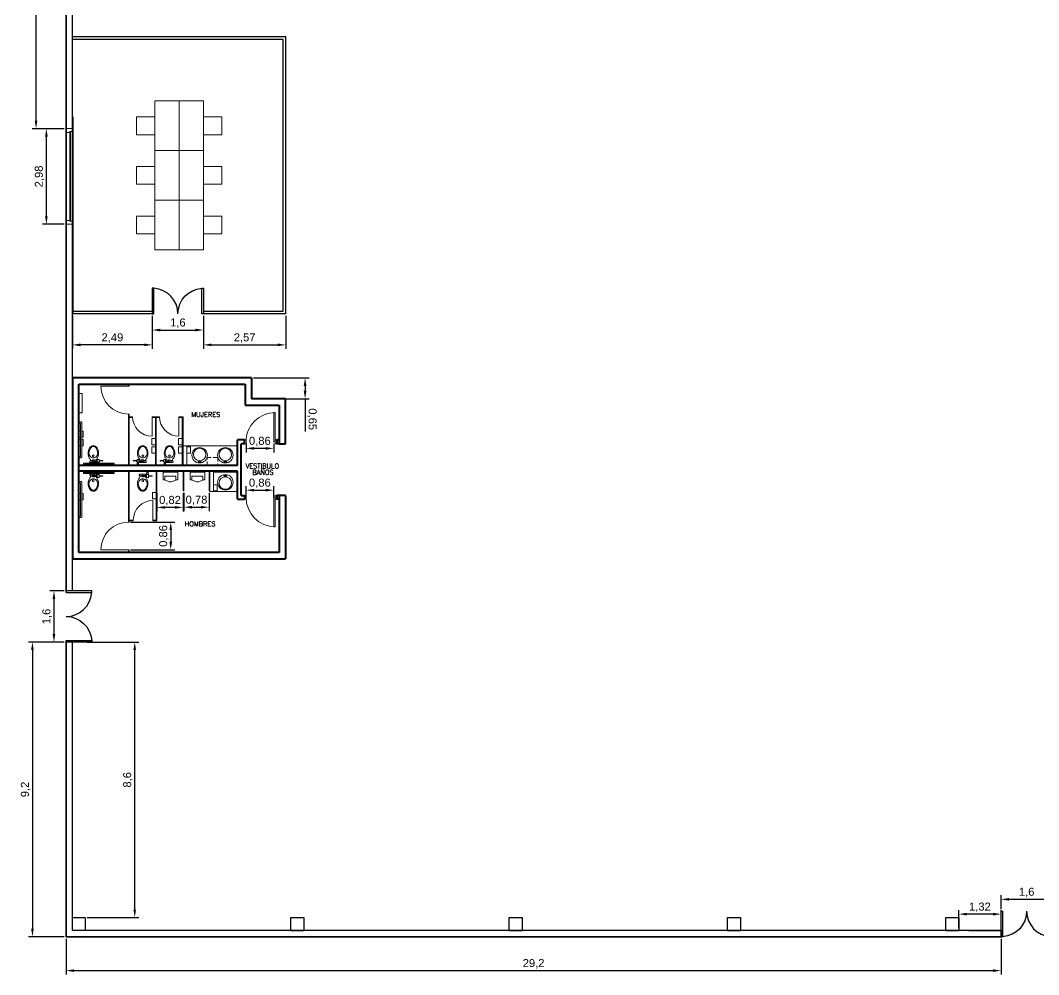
# Model space of a CAD drawing. Header units: millimetres. Extents: x 2831 to 3559, y 1674 to 2188.
# Drawn here: x 2831.4 to 3149.5, y 1674.5 to 1972.4 of the extents above; entities that cross this region are included whole.
import ezdxf

# ---------------------------------------------------------------- set-up
doc = ezdxf.new("R2010")
doc.units = ezdxf.units.MM
doc.linetypes.add('CONTINUA', pattern=[0])
doc.linetypes.add('HIDDEN2', pattern=[0.1875, 0.125, -0.0625])
for name, color, linetype, lineweight in [('A-MOBILIARIO FIJO', 23, 'Continuous', 5), ('A-MUROS', 51, 'Continuous', 40), ('A-PUERTAS', 31, 'Continuous', 13), ('A-TEXTO AREAS', 253, 'Continuous', 15)]:
    doc.layers.add(name, color=color, linetype=linetype, lineweight=lineweight)
doc.layers.add('CARPINTERIA', color=255, linetype='Continuous')
doc.layers.add('PUERTAS', color=7, linetype='Continuous')
doc.styles.add('LETREOS', font='simplex8.shx', dxfattribs={"height": 0.15})
doc.styles.get("Standard").update_dxf_attribs({"font": 'arial.ttf'})
doc.dimstyles.new('ISO-25', dxfattribs={"dimtxt": 2.5, "dimasz": 2.5, "dimexe": 1.25, "dimexo": 0.625, "dimtad": 1, "dimtxsty": 'Standard', "dimcen": 2.5, "dimadec": 0, "dimazin": 0, "dimtfac": 1, "dimtmove": 0, "dimatfit": 3, "dimfxl": 1, "dimarcsym": 0})

# ---------------------------------------------------------------- blocks, each defined once
blk = doc.blocks.new('AG131')
for p, q in [((0.033, -0.5), (0.033, 0.5)), ((0.033, 0.5), (0.833, 0.5)), ((0.833, 0.375), (0.448, 0.375)), ((0.448, 0.375), (0.448, -0.375)), ((0.833, 0.5), (0.833, 0.375)), ((0.833, 0.437), (1.004, 0.118)), ((0.033, -0.5), (0.833, -0.5)), ((0.833, -0.375), (0.448, -0.375)), ((0.833, -0.437), (1.004, -0.118)), ((0.833, -0.5), (0.833, -0.375))]:
    blk.add_line(p, q)
blk.add_arc((0.784, 0), 0.25, 331.83304, 28.16696)
blk = doc.blocks.new('A1138DA', base_point=(8, 4.5))
for p, q in [((8.1, 4.6), (8.05, 4.6)), ((8.05, 4.6), (8.05, 4.4)), ((8.05, 4.4), (8.1, 4.4)), ((8.1, 4.4), (8.1, 4.6))]:
    blk.add_line(p, q)
for centre, radius in [((8.5, 4.5), 0.5), ((8.55, 4.5), 0.4)]:
    blk.add_circle(centre, radius)
blk = doc.blocks.new('37int 12')
at = {"layer": 'A-PUERTAS', "linetype": 'ByBlock'}
for points in [[(323.652, 21.756), (323.703, 21.756), (323.703, 21.873), (323.652, 21.873)], [(323.754, 21.815), (323.754, 20.9), (323.703, 20.9), (323.703, 21.815)], [(324.618, 21.756), (324.668, 21.756), (324.668, 21.873), (324.618, 21.873)]]:
    blk.add_lwpolyline(points, close=True, dxfattribs=at)
blk.add_arc((323.703, 21.815), 0.914, 270, 0, dxfattribs=at)
blk = doc.blocks.new('inodoro baño publico')
at = {"layer": 'A-MOBILIARIO FIJO', "ltscale": 0.001}
for p, q in [((-0.169, 0.066), (-0.169, -0.011)), ((-0.168, 0.066), (-0.168, -0.011)), ((-0.166, 0.079), (-0.166, 0.066)), ((-0.134, 0.079), (-0.134, 0.066)), ((-0.132, 0.066), (-0.132, -0.011)), ((-0.131, 0.066), (-0.131, -0.011)), ((-0.085, 0), (0.085, 0)), ((-0.294, -0.055), (-0.294, -0.055)), ((-0.189, -0.05), (-0.284, -0.045)), ((-0.189, -0.052), (-0.284, -0.047)), ((-0.189, -0.058), (-0.284, -0.063)), ((-0.189, -0.06), (-0.284, -0.065)), ((-0.122, -0.04), (-0.108, -0.04)), ((-0.122, -0.071), (-0.108, -0.071)), ((-0.044, -0.036), (-0.108, -0.036)), ((-0.044, -0.074), (-0.108, -0.074)), ((-0.093, -0.079), (-0.093, -0.074)), ((-0.092, -0.079), (-0.092, -0.074)), ((-0.085, -0.001), (0.085, -0.001)), ((-0.044, -0.04), (-0.03, -0.04)), ((-0.044, -0.071), (-0.03, -0.071)), ((0.001, -0.036), (-0.03, -0.036)), ((0.001, -0.074), (-0.03, -0.074)), ((0.092, -0.079), (0.092, -0.071)), ((0.093, -0.079), (0.093, -0.071))]:
    blk.add_line(p, q, dxfattribs=at)
for points in [[(-0.112, 0.094), (-0.188, 0.094), (-0.188, 0.081), (-0.112, 0.081), (-0.112, 0.094)], [(-0.122, 0.079), (-0.178, 0.079), (-0.178, 0.066), (-0.122, 0.066), (-0.122, 0.079)], [(-0.178, -0.036), (-0.189, -0.036), (-0.189, -0.074), (-0.178, -0.074), (-0.178, -0.036)], [(-0.122, -0.011), (-0.178, -0.011), (-0.178, -0.099), (-0.122, -0.099), (-0.122, -0.011)], [(-0.122, -0.027), (-0.122, -0.084), (-0.108, -0.084), (-0.108, -0.027), (-0.122, -0.027)], [(-0.044, -0.027), (-0.044, -0.084), (-0.03, -0.084), (-0.03, -0.027), (-0.044, -0.027)]]:
    blk.add_lwpolyline(points, dxfattribs=at)
for points in [[(-0.113, 0.093), (-0.187, 0.093), (-0.187, 0.082), (-0.113, 0.082)], [(-0.123, 0.078), (-0.177, 0.078), (-0.177, 0.067), (-0.123, 0.067)], [(-0.179, -0.037), (-0.188, -0.037), (-0.188, -0.073), (-0.179, -0.073)], [(-0.123, -0.012), (-0.177, -0.012), (-0.177, -0.098), (-0.123, -0.098)], [(-0.121, -0.028), (-0.121, -0.083), (-0.109, -0.083), (-0.109, -0.028)], [(-0.043, -0.028), (-0.043, -0.083), (-0.031, -0.083), (-0.031, -0.028)]]:
    blk.add_lwpolyline(points, close=True, dxfattribs=at)
for centre, radius in [((0.001, -0.206), 0.0298), ((0.001, -0.206), 0.0288), ((0.058, -0.052), 0.0096)]:
    blk.add_circle(centre, radius, dxfattribs=at)
for centre, radius, start, end in [((-0.085, -0.025), 0.025, 90, 184.6199), ((-0.284, -0.055), 0.01, 88.5679, 180), ((-0.284, -0.055), 0.01, 180, 271.4321), ((-0.284, -0.055), 0.008, 88.5679, 180), ((-0.284, -0.055), 0.008, 180, 271.4321), ((0.194, -0.291), 0.359, 164.4287, 180.0082), ((0.127, -0.291), 0.292, 180, 197.2579), ((0.194, -0.291), 0.358, 164.4287, 180.0082), ((0.127, -0.291), 0.291, 180, 197.2579), ((0.065, -0.262), 0.227, 138.7035, 162.7421), ((0.065, -0.262), 0.226, 138.7035, 162.7421), ((0.017, -0.291), 0.155, 157.3484, 179.9533), ((0.127, -0.291), 0.265, 180, 197.2579), ((0.017, -0.291), 0.154, 157.3484, 179.9533), ((0.127, -0.291), 0.264, 180, 197.2579), ((-0.011, -0.28), 0.124, 132.3178, 157.1642), ((-0.011, -0.28), 0.123, 132.3178, 157.1642), ((-0.085, -0.025), 0.024, 90, 184.6199), ((-0.085, -0.025), 0.025, 202.092, 206.9055), ((-0.143, -0.079), 0.05, 318.7035, 360), ((-0.143, -0.079), 0.051, 318.7035, 360), ((-0.004, -0.272), 0.124, 110.3998, 137.0732), ((-0.004, -0.272), 0.123, 110.3998, 137.0732), ((0, -0.242), 0.0977, 90, 118.9112), ((0, -0.242), 0.0967, 90, 118.9112), ((0.001, -0.055), 0.0288, 221.2951, 138.7049), ((0, -0.242), 0.0977, 61.0888, 90), ((0, -0.242), 0.0967, 61.0888, 90), ((0.001, -0.055), 0.019, 270, 90), ((0.004, -0.272), 0.124, 42.9268, 69.6002), ((0.004, -0.272), 0.123, 42.9268, 69.6002), ((0.085, -0.025), 0.025, 319.4189, 90), ((0.085, -0.025), 0.024, 319.4189, 90), ((0.139, -0.071), 0.0471, 139.4189, 179.0898), ((0.143, -0.079), 0.051, 180, 221.2965), ((0.139, -0.071), 0.0461, 139.4189, 179.0898), ((0.143, -0.079), 0.05, 180, 221.2965), ((0.011, -0.28), 0.123, 22.8358, 47.6822), ((0.011, -0.28), 0.124, 22.8358, 47.6822), ((-0.065, -0.262), 0.226, 17.2579, 41.2965), ((-0.065, -0.262), 0.227, 17.2579, 41.2965), ((-0.017, -0.291), 0.154, 0.0467, 22.6516), ((-0.127, -0.291), 0.264, 342.7421, 360), ((-0.017, -0.291), 0.155, 0.0467, 22.6516), ((-0.127, -0.291), 0.265, 342.7421, 360), ((-0.194, -0.291), 0.358, 359.9918, 15.5713), ((-0.127, -0.291), 0.291, 342.7421, 360), ((-0.194, -0.291), 0.359, 359.9918, 15.5713), ((-0.127, -0.291), 0.292, 342.7421, 360), ((0.118, -0.304), 0.28, 195.3318, 212.9791), ((0.118, -0.304), 0.279, 195.3318, 212.9791), ((0.119, -0.303), 0.253, 195.098, 212.5016), ((0.119, -0.303), 0.252, 195.098, 212.5016), ((0.06, -0.342), 0.21, 212.7314, 234.9862), ((0.06, -0.342), 0.209, 212.7314, 234.9862), ((0.06, -0.342), 0.183, 212.0544, 233.9659), ((0.06, -0.342), 0.182, 212.0544, 233.9659), ((0, -0.405), 0.125, 241.0888, 270), ((0, -0.405), 0.124, 241.0888, 270), ((0, -0.405), 0.0967, 241.0888, 270), ((0, -0.405), 0.0977, 241.0888, 270), ((0, -0.405), 0.0967, 270, 298.9112), ((0, -0.405), 0.0977, 270, 298.9112), ((0, -0.405), 0.124, 270, 298.9112), ((0, -0.405), 0.125, 270, 298.9112), ((-0.06, -0.342), 0.182, 306.0341, 327.9456), ((-0.06, -0.342), 0.183, 306.0341, 327.9456), ((-0.06, -0.342), 0.209, 305.0138, 327.2686), ((-0.06, -0.342), 0.21, 305.0138, 327.2686), ((-0.119, -0.303), 0.252, 327.4984, 344.902), ((-0.119, -0.303), 0.253, 327.4984, 344.902), ((-0.118, -0.304), 0.279, 327.0209, 344.6682), ((-0.118, -0.304), 0.28, 327.0209, 344.6682)]:
    blk.add_arc(centre, radius, start, end, dxfattribs=at)
blk = doc.blocks.new('bn07')
at = {"layer": 'A-MOBILIARIO FIJO'}
for p, q in [((2.407, 5.93), (1.543, 5.93)), ((2.407, 5.964), (2.407, 5.93)), ((2.432, 5.964), (2.407, 5.964)), ((2.432, 5.93), (2.407, 5.93)), ((2.432, 5.964), (2.432, 5.93)), ((2.407, 5.047), (2.407, 3.448)), ((2.432, 5.047), (2.407, 5.047)), ((2.432, 5.047), (2.432, 3.448)), ((2.432, 4.973), (2.534, 4.973)), ((2.432, 4.973), (2.432, 4.948)), ((2.432, 4.948), (2.534, 4.948)), ((2.534, 4.973), (2.534, 4.948)), ((3.143, 4.973), (3.143, 4.948)), ((3.143, 4.973), (3.372, 4.973)), ((3.143, 4.973), (3.143, 4.364)), ((3.143, 4.948), (3.372, 4.948)), ((3.245, 4.948), (3.245, 3.448)), ((3.245, 4.948), (3.27, 4.948)), ((3.27, 4.948), (3.27, 3.448)), ((3.372, 4.973), (3.372, 4.948)), ((3.982, 4.973), (3.982, 4.948)), ((3.982, 4.973), (4.109, 4.973)), ((3.982, 4.973), (3.982, 4.364)), ((3.982, 4.948), (4.109, 4.948)), ((4.109, 4.948), (4.109, 4.973)), ((4.226, 4.059), (5.807, 4.059)), ((4.34, 4.033), (4.34, 3.839)), ((2.407, 1.681), (2.407, 3.27)), ((2.432, 1.681), (2.432, 3.27)), ((3.267, 1.747), (3.267, 3.27)), ((3.293, 1.747), (3.293, 3.27)), ((4.113, 2.655), (4.113, 3.27)), ((4.138, 2.655), (4.138, 3.27)), ((4.922, 3.27), (4.922, 2.655)), ((4.138, 2.655), (4.113, 2.655)), ((4.922, 2.655), (4.947, 2.655)), ((5.065, 2.636), (5.807, 2.636)), ((5.179, 2.85), (5.179, 2.656)), ((3.166, 1.747), (3.166, 2.357)), ((2.432, 1.681), (2.407, 1.681)), ((2.432, 1.747), (2.556, 1.747)), ((2.432, 1.722), (2.432, 1.747)), ((2.432, 1.722), (2.556, 1.722)), ((2.556, 1.722), (2.556, 1.747)), ((3.166, 1.722), (3.166, 1.747)), ((3.166, 1.747), (3.293, 1.747)), ((3.166, 1.722), (3.293, 1.722)), ((3.267, 1.747), (3.293, 1.747)), ((3.293, 1.722), (3.293, 1.747)), ((2.407, 0.817), (1.543, 0.817)), ((2.432, 0.817), (2.407, 0.817)), ((2.432, 0.79), (2.407, 0.79)), ((2.407, 0.734), (2.407, 0.79)), ((2.407, 0.734), (2.432, 0.734)), ((2.432, 0.734), (2.432, 0.79))]:
    blk.add_line(p, q, dxfattribs=at)
at = {"layer": 'A-MOBILIARIO FIJO', "linetype": 'ByBlock'}
for p, q in [((0.959, 5.702), (0.858, 5.702)), ((0.959, 5.093), (0.959, 5.702)), ((0.959, 5.093), (0.858, 5.093))]:
    blk.add_line(p, q, dxfattribs=at)
at = {"layer": 'A-MOBILIARIO FIJO', "linetype": 'Continuous'}
for p, q in [((4.947, 2.636), (4.947, 3.269)), ((5.065, 3.269), (5.065, 2.636)), ((5.065, 2.636), (4.947, 2.636))]:
    blk.add_line(p, q, dxfattribs=at)
at = {"layer": 'A-MOBILIARIO FIJO'}
for points in [[(0.87, 3.693), (0.921, 3.693, 0.414214), (0.946, 3.718), (0.946, 4.785, 0.414214), (0.921, 4.811), (0.87, 4.811)], [(0.997, 3.449), (0.997, 3.5, -0.414214), (1.023, 3.525), (1.937, 3.525, -0.414214), (1.962, 3.5), (1.962, 3.449)], [(0.997, 3.449), (0.997, 3.5, -0.414214), (1.023, 3.525), (1.937, 3.525, -0.414214), (1.962, 3.5), (1.962, 3.449)], [(0.997, 3.27), (0.997, 3.22, 0.414214), (1.023, 3.194), (1.937, 3.194, 0.414214), (1.962, 3.22), (1.962, 3.27)], [(0.87, 2.948), (0.921, 2.948, -0.414214), (0.946, 2.922), (0.946, 1.856, -0.414214), (0.921, 1.83), (0.87, 1.83)]]:
    blk.add_lwpolyline(points, format="xyb", dxfattribs=at)
for points in [[(0.87, 3.731), (0.908, 3.731), (0.908, 4.772), (0.87, 4.772)], [(0.908, 4.525), (0.871, 4.525)], [(0.946, 4.331), (0.985, 4.331), (0.985, 4.525), (0.946, 4.525)], [(0.871, 4.331), (0.908, 4.331)], [(0.908, 4.263), (0.871, 4.263)], [(0.946, 4.068), (0.985, 4.068), (0.985, 4.263), (0.946, 4.263)], [(3.245, 4.093), (3.131, 4.093), (3.131, 4.288), (3.245, 4.288)], [(3.245, 4.093), (3.131, 4.093), (3.131, 4.288), (3.245, 4.288)], [(4.083, 4.093), (3.969, 4.093), (3.969, 4.288), (4.083, 4.288)], [(0.871, 4.068), (0.908, 4.068)], [(3.245, 3.839), (3.131, 3.839), (3.131, 4.033), (3.245, 4.033)], [(3.245, 3.839), (3.131, 3.839), (3.131, 4.033), (3.245, 4.033)], [(4.083, 3.839), (3.969, 3.839), (3.969, 4.033), (4.083, 4.033)], [(4.34, 3.839), (4.226, 3.839), (4.226, 4.033), (4.34, 4.033)], [(4.34, 3.839), (4.226, 3.839), (4.226, 4.033), (4.34, 4.033)], [(1.035, 3.449), (1.035, 3.487), (1.924, 3.487), (1.924, 3.449)], [(1.035, 3.449), (1.035, 3.487), (1.924, 3.487), (1.924, 3.449)], [(1.035, 3.27), (1.035, 3.232), (1.924, 3.232), (1.924, 3.27)], [(0.87, 2.91), (0.908, 2.91), (0.908, 1.868), (0.87, 1.868)], [(0.871, 2.573), (0.908, 2.573)], [(0.946, 2.573), (0.985, 2.573), (0.985, 2.378), (0.946, 2.378)], [(3.267, 2.602), (3.153, 2.602), (3.153, 2.408), (3.267, 2.408)], [(3.267, 2.602), (3.153, 2.602), (3.153, 2.408), (3.267, 2.408)], [(5.179, 2.656), (5.065, 2.656), (5.065, 2.85), (5.179, 2.85)], [(5.179, 2.656), (5.065, 2.656), (5.065, 2.85), (5.179, 2.85)], [(0.908, 2.378), (0.871, 2.378)]]:
    blk.add_lwpolyline(points, dxfattribs=at)
blk.add_lwpolyline([(4.109, 4.948), (4.083, 4.948), (4.083, 3.456), (4.109, 3.456)], close=True, dxfattribs=at)
at = {"layer": 'A-MOBILIARIO FIJO', "linetype": 'Continuous'}
blk.add_lwpolyline([(4.109, 4.059), (4.226, 4.059), (4.226, 3.449), (4.109, 3.449)], close=True, dxfattribs=at)
at = {"layer": 'A-MOBILIARIO FIJO', "linetype": 'HIDDEN2'}
blk.add_lwpolyline([(4.858, 3.449), (4.858, 3.703), (5.201, 3.703), (5.201, 3.449)], close=True, dxfattribs=at)
at = {"layer": 'A-MOBILIARIO FIJO', "linetype": 'ByBlock'}
for points in [[(5.807, 3.449), (5.807, 3.475), (4.226, 3.475), (4.226, 3.449)], [(5.807, 3.269), (5.807, 3.244), (5.065, 3.244), (5.065, 3.269)]]:
    blk.add_lwpolyline(points, dxfattribs=at)
at = {"layer": 'A-MOBILIARIO FIJO'}
for centre, radius, start, end in [((2.423, 5.927), 0.88, 179.8201, 268.9299), ((3.143, 4.973), 0.61, 180, 270), ((3.982, 4.973), 0.61, 180, 270), ((3.166, 1.747), 0.61, 90, 180), ((2.407, 0.817), 0.864, 90, 180)]:
    blk.add_arc(centre, radius, start, end, dxfattribs=at)
at = {"layer": 'A-MUROS', "linetype": 'Continuous'}
for p, q in [((6.249, 6.184), (0.658, 6.184)), ((0.658, 6.184), (0.658, 0.534)), ((6.249, 6.184), (6.249, 5.533)), ((0.858, 0.734), (0.858, 5.984)), ((0.858, 5.984), (6.049, 5.984)), ((6.049, 5.984), (6.049, 5.333)), ((7.312, 5.533), (6.249, 5.533)), ((7.312, 4.13), (7.312, 5.533)), ((6.049, 5.333), (7.112, 5.333)), ((7.112, 5.333), (7.112, 4.13)), ((5.807, 3.449), (5.807, 4.248)), ((6.026, 4.248), (5.807, 4.248)), ((6.026, 4.13), (6.026, 4.248)), ((7.042, 4.248), (7.042, 4.13)), ((7.112, 4.248), (7.042, 4.248)), ((5.925, 2.511), (5.925, 4.13)), ((6.026, 4.13), (5.925, 4.13)), ((7.112, 4.13), (7.312, 4.13)), ((5.807, 3.448), (0.858, 3.448)), ((5.807, 3.27), (0.858, 3.27)), ((5.807, 2.393), (5.807, 3.269)), ((5.807, 2.393), (6.026, 2.393)), ((5.925, 2.511), (6.026, 2.511)), ((6.026, 2.511), (6.026, 2.393)), ((7.112, 2.511), (7.042, 2.511)), ((7.042, 2.511), (7.042, 2.393)), ((7.112, 2.393), (7.042, 2.393)), ((7.312, 2.511), (7.112, 2.511)), ((7.112, 2.511), (7.112, 0.734)), ((7.112, 0.734), (0.858, 0.734)), ((0.658, 0.534), (7.312, 0.534))]:
    blk.add_line(p, q, dxfattribs=at)
at = {"layer": 'A-MUROS'}
blk.add_line((7.312, 2.511), (7.312, 0.534), dxfattribs=at)
at = {"layer": 'A-MUROS', "linetype": 'Continuous'}
blk.add_lwpolyline([(7.112, 4.13), (7.042, 4.13)], dxfattribs=at)
at = {"layer": 'A-MOBILIARIO FIJO', "rotation": 180}
blk.add_blockref('inodoro baño publico', (1.308, 3.542), dxfattribs=at)
at = {"layer": 'A-MOBILIARIO FIJO', "xscale": -1, "rotation": 180}
for p in [(2.85, 3.542), (3.688, 3.542)]:
    blk.add_blockref('inodoro baño publico', p, dxfattribs=at)
at = {"layer": 'A-MOBILIARIO FIJO', "extrusion": (0, 0, -1), "xscale": 0.4826000000014119, "yscale": 0.4826000000014119, "zscale": -0.4826}
for p, rotation in [((-4.628, 3.528), 90), ((-5.431, 3.167), 270)]:
    blk.add_blockref('A1138DA', p, dxfattribs=dict(at, rotation=rotation))
at = {"layer": 'A-MOBILIARIO FIJO'}
for name, p, xscale, yscale, zscale, rotation in [('A1138DA', (5.431, 3.528), 0.4826000000014119, 0.4826000000014119, 0.4826000000014119, 90), ('AG131', (3.715, 3.256), 0.3047999999969306, 0.4572000000030129, 0.6096, 270), ('AG131', (4.56, 3.256), 0.3047999999969306, 0.4572000000030129, 0.6096, 270)]:
    blk.add_blockref(name, p, dxfattribs=dict(at, xscale=xscale, yscale=yscale, zscale=zscale, rotation=rotation))
at = {"layer": 'A-MOBILIARIO FIJO', "xscale": -1}
for p in [(1.308, 3.176), (2.85, 3.176)]:
    blk.add_blockref('inodoro baño publico', p, dxfattribs=at)
at = {"layer": 'A-PUERTAS', "linetype": 'ByBlock', "rotation": 179.999999999987}
blk.add_blockref('37int 12', (330.695, 26.003), dxfattribs=at)
at = {"layer": 'A-PUERTAS', "linetype": 'ByBlock', "extrusion": (0, 0, -1), "zscale": -0.9999999999999998}
blk.add_blockref('37int 12', (-330.695, -19.363), dxfattribs=at)
at = {"layer": 'A-TEXTO AREAS', "linetype": 'ByBlock', "style": 'LETREOS'}
for s, p in [('MUJERES', (4.365, 4.966)), ('VESTIBULO', (6.062, 3.359)), ('BAÑOS', (6.275, 3.162)), ('HOMBRES', (4.165, 1.552))]:
    blk.add_text(s, height=0.15, dxfattribs=at).set_placement(p)
blk = doc.blocks.new('puerta corredor')
at = {"layer": 'PUERTAS', "color": 7, "lineweight": 5}
for p, q in [((1081.329, 1709.674, 4.658), (1081.904, 1709.674, 4.658)), ((1081.329, 1709.342, 4.658), (1081.65, 1709.342, 4.658)), ((1081.329, 1701.382, 4.658), (1081.329, 1709.342, 4.658)), ((1081.65, 1709.342, 4.658), (1081.65, 1701.382, 4.658)), ((1081.716, 1701.316, 4.658), (1081.716, 1709.409, 4.658)), ((1081.904, 1709.409, 4.658), (1081.904, 1701.316, 4.658)), ((1081.65, 1701.382, 4.658), (1081.329, 1701.382, 4.658)), ((1081.329, 1701.382, 4.658), (1081.329, 1701.051, 4.658)), ((1081.65, 1701.316, 4.658), (1081.65, 1701.382, 4.658)), ((1081.904, 1701.316, 4.658), (1081.65, 1701.316, 4.658)), ((1081.904, 1701.051, 4.658), (1081.904, 1701.316, 4.658)), ((1081.329, 1701.051, 4.658), (1081.904, 1701.051, 4.658))]:
    blk.add_line(p, q, dxfattribs=at)
blk = doc.blocks.new('Puerta garaje')
at = {"layer": 'PUERTAS', "color": 7, "lineweight": 5}
for p, q in [((1081.329, 1709.674, 4.658), (1081.329, 1709.342, 4.658)), ((1081.904, 1709.674, 4.658), (1081.904, 1709.409, 4.658)), ((1081.65, 1709.342, 4.658), (1081.65, 1709.409, 4.658)), ((1081.904, 1709.409, 4.658), (1081.65, 1709.409, 4.658))]:
    blk.add_line(p, q, dxfattribs=at)
at = {"layer": 'PUERTAS', "color": 250, "lineweight": 5}
blk.add_blockref('puerta corredor', (0, 0), dxfattribs=at)
blk = doc.blocks.new('*D23')
at = {"color": 0, "lineweight": -2, "transparency": 16777216}
for p, q in [((2845.08, 1794.3), (2840.66, 1794.3)), ((2841.91, 1791.8), (2841.91, 1780.8)), ((2845.08, 1778.3), (2840.66, 1778.3))]:
    blk.add_line(p, q, dxfattribs=at)
at = {"color": 0, "transparency": 16777216}
for points in [[(2841.49, 1791.8), (2842.32, 1791.8), (2841.91, 1794.3)], [(2841.49, 1780.8), (2842.32, 1780.8), (2841.91, 1778.3)]]:
    blk.add_solid(points, dxfattribs=at)
at = {"layer": 'Defpoints', "color": 0, "transparency": 16777216}
for p in [(2845.71, 1794.3), (2841.91, 1778.3), (2845.71, 1778.3)]:
    blk.add_point(p, dxfattribs=at)
at = {"color": 0, "transparency": 16777216, "insert": (2839.78, 1786.3), "char_height": 2.5, "attachment_point": 5, "rotation": 90}
blk.add_mtext('1,6', dxfattribs=at)
blk = doc.blocks.new('*D24')
at = {"color": 0, "lineweight": -2, "transparency": 16777216}
for p, q in [((2901.9, 1840.22), (2901.9, 1837.54)), ((2908.04, 1838.79), (2904.4, 1838.79)), ((2910.54, 1840.22), (2910.54, 1837.54))]:
    blk.add_line(p, q, dxfattribs=at)
at = {"color": 0, "transparency": 16777216}
for points in [[(2904.4, 1839.21), (2904.4, 1838.38), (2901.9, 1838.79)], [(2908.04, 1839.21), (2908.04, 1838.38), (2910.54, 1838.79)]]:
    blk.add_solid(points, dxfattribs=at)
at = {"layer": 'Defpoints', "color": 0, "transparency": 16777216}
for p in [(2901.9, 1840.85), (2901.9, 1838.79), (2910.54, 1840.85)]:
    blk.add_point(p, dxfattribs=at)
at = {"color": 0, "transparency": 16777216, "insert": (2906.22, 1840.92), "char_height": 2.5, "attachment_point": 5}
blk.add_mtext('0,86', dxfattribs=at)
blk = doc.blocks.new('*D25')
at = {"color": 0, "lineweight": -2, "transparency": 16777216}
for p, q in [((2901.9, 1823.52), (2901.9, 1826.99)), ((2904.4, 1825.74), (2908.04, 1825.74)), ((2910.54, 1823.52), (2910.54, 1826.99))]:
    blk.add_line(p, q, dxfattribs=at)
at = {"color": 0, "transparency": 16777216}
for points in [[(2904.4, 1826.16), (2904.4, 1825.33), (2901.9, 1825.74)], [(2908.04, 1826.16), (2908.04, 1825.33), (2910.54, 1825.74)]]:
    blk.add_solid(points, dxfattribs=at)
at = {"layer": 'Defpoints', "color": 0, "transparency": 16777216}
for p in [(2910.54, 1825.74), (2901.9, 1822.89), (2910.54, 1822.89)]:
    blk.add_point(p, dxfattribs=at)
at = {"color": 0, "transparency": 16777216, "insert": (2906.22, 1827.87), "char_height": 2.5, "attachment_point": 5}
blk.add_mtext('0,86', dxfattribs=at)
blk = doc.blocks.new('*D26')
at = {"color": 0, "lineweight": -2, "transparency": 16777216}
for p, q in [((2872.61, 1880.17), (2872.61, 1874.5)), ((2888.61, 1880.17), (2888.61, 1874.5)), ((2875.11, 1875.75), (2886.11, 1875.75))]:
    blk.add_line(p, q, dxfattribs=at)
at = {"color": 0, "transparency": 16777216}
for points in [[(2875.11, 1876.16), (2875.11, 1875.33), (2872.61, 1875.75)], [(2886.11, 1876.16), (2886.11, 1875.33), (2888.61, 1875.75)]]:
    blk.add_solid(points, dxfattribs=at)
at = {"layer": 'Defpoints', "color": 0, "transparency": 16777216}
for p in [(2872.61, 1880.8), (2888.61, 1880.8), (2888.61, 1875.75)]:
    blk.add_point(p, dxfattribs=at)
at = {"color": 0, "transparency": 16777216, "insert": (2880.61, 1877.87), "char_height": 2.5, "attachment_point": 5}
blk.add_mtext('1,6', dxfattribs=at)
blk = doc.blocks.new('*D27')
at = {"color": 0, "lineweight": -2, "transparency": 16777216}
for p, q in [((2845.08, 1938.62), (2838.29, 1938.62)), ((2839.54, 1911.3), (2839.54, 1936.12)), ((2845.08, 1908.8), (2838.29, 1908.8))]:
    blk.add_line(p, q, dxfattribs=at)
at = {"color": 0, "transparency": 16777216}
for points in [[(2839.12, 1936.12), (2839.96, 1936.12), (2839.54, 1938.62)], [(2839.12, 1911.3), (2839.96, 1911.3), (2839.54, 1908.8)]]:
    blk.add_solid(points, dxfattribs=at)
at = {"layer": 'Defpoints', "color": 0, "transparency": 16777216}
for p in [(2839.54, 1938.62), (2845.71, 1938.62, 16.11), (2845.71, 1908.8, 16.11)]:
    blk.add_point(p, dxfattribs=at)
at = {"color": 0, "transparency": 16777216, "insert": (2837.41, 1923.71), "char_height": 2.5, "attachment_point": 5, "rotation": 90}
blk.add_mtext('2,98', dxfattribs=at)
blk = doc.blocks.new('*D30')
at = {"color": 0, "lineweight": -2, "transparency": 16777216}
for p, q in [((2845.71, 1685.68), (2845.71, 1674.47)), ((3137.71, 1685.68), (3137.71, 1674.47)), ((2848.21, 1675.72), (3135.21, 1675.72))]:
    blk.add_line(p, q, dxfattribs=at)
at = {"color": 0, "transparency": 16777216}
for points in [[(2848.21, 1676.14), (2848.21, 1675.31), (2845.71, 1675.72)], [(3135.21, 1676.14), (3135.21, 1675.31), (3137.71, 1675.72)]]:
    blk.add_solid(points, dxfattribs=at)
at = {"layer": 'Defpoints', "color": 0, "transparency": 16777216}
for p in [(2845.71, 1686.3), (3137.71, 1686.3), (3137.71, 1675.72)]:
    blk.add_point(p, dxfattribs=at)
at = {"color": 0, "transparency": 16777216, "insert": (2991.71, 1677.85), "char_height": 2.5, "attachment_point": 5}
blk.add_mtext('29,2', dxfattribs=at)
blk = doc.blocks.new('*D32')
at = {"color": 0, "lineweight": -2, "transparency": 16777216}
for p, q in [((3137.71, 1694.91), (3137.71, 1699.24)), ((3153.71, 1694.91), (3153.71, 1699.24)), ((3140.21, 1697.99), (3151.21, 1697.99))]:
    blk.add_line(p, q, dxfattribs=at)
at = {"color": 0, "transparency": 16777216}
for points in [[(3140.21, 1698.41), (3140.21, 1697.57), (3137.71, 1697.99)], [(3151.21, 1698.41), (3151.21, 1697.57), (3153.71, 1697.99)]]:
    blk.add_solid(points, dxfattribs=at)
at = {"layer": 'Defpoints', "color": 0, "transparency": 16777216}
for p in [(3153.71, 1697.99), (3137.71, 1694.29), (3153.71, 1694.29)]:
    blk.add_point(p, dxfattribs=at)
at = {"color": 0, "transparency": 16777216, "insert": (3145.71, 1700.12), "char_height": 2.5, "attachment_point": 5}
blk.add_mtext('1,6', dxfattribs=at)
blk = doc.blocks.new('*D38')
at = {"color": 0, "lineweight": -2, "transparency": 16777216}
for p, q in [((2904.24, 1860.8), (2921.59, 1860.8)), ((2920.34, 1858.3), (2920.34, 1856.79)), ((2904.24, 1854.29), (2921.59, 1854.29)), ((2920.34, 1854.29), (2920.34, 1844.03))]:
    blk.add_line(p, q, dxfattribs=at)
at = {"color": 0, "transparency": 16777216}
for points in [[(2920.76, 1858.3), (2919.93, 1858.3), (2920.34, 1860.8)], [(2920.76, 1856.79), (2919.93, 1856.79), (2920.34, 1854.29)]]:
    blk.add_solid(points, dxfattribs=at)
at = {"layer": 'Defpoints', "color": 0, "transparency": 16777216}
for p in [(2903.62, 1860.8), (2903.62, 1854.29), (2920.34, 1854.29)]:
    blk.add_point(p, dxfattribs=at)
at = {"color": 0, "transparency": 16777216, "insert": (2922.47, 1847.91), "char_height": 2.5, "attachment_point": 5, "rotation": 270.0006}
blk.add_mtext('0,65', dxfattribs=at)
blk = doc.blocks.new('*D39')
at = {"color": 0, "lineweight": -2, "transparency": 16777216}
for p, q in [((2882.51, 1824.89), (2882.51, 1819.17)), ((2890.35, 1824.89), (2890.35, 1819.17)), ((2885.01, 1820.42), (2887.85, 1820.42))]:
    blk.add_line(p, q, dxfattribs=at)
at = {"color": 0, "transparency": 16777216}
for points in [[(2885.01, 1820.83), (2885.01, 1820), (2882.51, 1820.42)], [(2887.85, 1820.83), (2887.85, 1820), (2890.35, 1820.42)]]:
    blk.add_solid(points, dxfattribs=at)
at = {"layer": 'Defpoints', "color": 0, "transparency": 16777216}
for p in [(2882.51, 1825.51), (2890.35, 1825.51), (2890.35, 1820.42)]:
    blk.add_point(p, dxfattribs=at)
at = {"color": 0, "transparency": 16777216, "insert": (2886.43, 1822.55), "char_height": 2.5, "attachment_point": 5}
blk.add_mtext('0,78', dxfattribs=at)
blk = doc.blocks.new('*D40')
at = {"color": 0, "lineweight": -2, "transparency": 16777216}
for p, q in [((2874.06, 1824.89), (2874.06, 1819.11)), ((2882.26, 1824.89), (2882.26, 1819.11)), ((2879.76, 1820.36), (2876.56, 1820.36))]:
    blk.add_line(p, q, dxfattribs=at)
at = {"color": 0, "transparency": 16777216}
for points in [[(2876.56, 1820.77), (2876.56, 1819.94), (2874.06, 1820.36)], [(2879.76, 1820.77), (2879.76, 1819.94), (2882.26, 1820.36)]]:
    blk.add_solid(points, dxfattribs=at)
at = {"layer": 'Defpoints', "color": 0, "transparency": 16777216}
for p in [(2874.06, 1825.51), (2882.26, 1825.51), (2874.06, 1820.36)]:
    blk.add_point(p, dxfattribs=at)
at = {"color": 0, "transparency": 16777216, "insert": (2878.16, 1822.48), "char_height": 2.5, "attachment_point": 5}
blk.add_mtext('0,82', dxfattribs=at)
blk = doc.blocks.new('*D41')
at = {"color": 0, "lineweight": -2, "transparency": 16777216}
for p, q in [((2865.83, 1815.76), (2879.63, 1815.76)), ((2878.38, 1813.26), (2878.38, 1809.63)), ((2865.83, 1807.13), (2879.63, 1807.13))]:
    blk.add_line(p, q, dxfattribs=at)
at = {"color": 0, "transparency": 16777216}
for points in [[(2877.97, 1813.26), (2878.8, 1813.26), (2878.38, 1815.76)], [(2877.97, 1809.63), (2878.8, 1809.63), (2878.38, 1807.13)]]:
    blk.add_solid(points, dxfattribs=at)
at = {"layer": 'Defpoints', "color": 0, "transparency": 16777216}
for p in [(2865.2, 1815.76), (2865.2, 1807.13), (2878.38, 1807.13)]:
    blk.add_point(p, dxfattribs=at)
at = {"color": 0, "transparency": 16777216, "insert": (2876.25, 1811.45), "char_height": 2.5, "attachment_point": 5, "rotation": 90}
blk.add_mtext('0,86', dxfattribs=at)
blk = doc.blocks.new('*D42')
at = {"color": 0, "lineweight": -2, "transparency": 16777216}
for p, q in [((2845.08, 1778.3), (2833.94, 1778.3)), ((2835.19, 1775.8), (2835.19, 1688.8)), ((2845.08, 1686.3), (2833.94, 1686.3))]:
    blk.add_line(p, q, dxfattribs=at)
at = {"color": 0, "transparency": 16777216}
for points in [[(2834.77, 1775.8), (2835.6, 1775.8), (2835.19, 1778.3)], [(2834.77, 1688.8), (2835.6, 1688.8), (2835.19, 1686.3)]]:
    blk.add_solid(points, dxfattribs=at)
at = {"layer": 'Defpoints', "color": 0, "transparency": 16777216}
for p in [(2845.71, 1778.3), (2835.19, 1686.3), (2845.71, 1686.3)]:
    blk.add_point(p, dxfattribs=at)
at = {"color": 0, "transparency": 16777216, "insert": (2833.06, 1732.3), "char_height": 2.5, "attachment_point": 5, "rotation": 90}
blk.add_mtext('9,2', dxfattribs=at)
blk = doc.blocks.new('*D44')
at = {"color": 0, "lineweight": -2, "transparency": 16777216}
for p, q in [((2852.33, 1778.3), (2868.39, 1778.3)), ((2867.14, 1694.8), (2867.14, 1775.8)), ((2852.33, 1692.3), (2868.39, 1692.3))]:
    blk.add_line(p, q, dxfattribs=at)
at = {"color": 0, "transparency": 16777216}
for points in [[(2866.72, 1775.8), (2867.56, 1775.8), (2867.14, 1778.3)], [(2866.72, 1694.8), (2867.56, 1694.8), (2867.14, 1692.3)]]:
    blk.add_solid(points, dxfattribs=at)
at = {"layer": 'Defpoints', "color": 0, "transparency": 16777216}
for p in [(2851.71, 1778.3), (2867.14, 1778.3), (2851.71, 1692.3)]:
    blk.add_point(p, dxfattribs=at)
at = {"color": 0, "transparency": 16777216, "insert": (2865.01, 1735.3), "char_height": 2.5, "attachment_point": 5, "rotation": 90}
blk.add_mtext('8,6', dxfattribs=at)
blk = doc.blocks.new('*D45')
at = {"color": 0, "lineweight": -2, "transparency": 16777216}
for p, q in [((3124.51, 1688.93), (3124.51, 1694.61)), ((3135.21, 1693.36), (3127.01, 1693.36)), ((3137.71, 1688.93), (3137.71, 1694.61))]:
    blk.add_line(p, q, dxfattribs=at)
at = {"color": 0, "transparency": 16777216}
for points in [[(3127.01, 1693.78), (3127.01, 1692.94), (3124.51, 1693.36)], [(3135.21, 1693.78), (3135.21, 1692.94), (3137.71, 1693.36)]]:
    blk.add_solid(points, dxfattribs=at)
at = {"layer": 'Defpoints', "color": 0, "transparency": 16777216}
for p in [(3124.51, 1693.36), (3124.51, 1688.3), (3137.71, 1688.3)]:
    blk.add_point(p, dxfattribs=at)
at = {"color": 0, "transparency": 16777216, "insert": (3131.11, 1695.49), "char_height": 2.5, "attachment_point": 5}
blk.add_mtext('1,32', dxfattribs=at)
blk = doc.blocks.new('*D64')
at = {"color": 0, "lineweight": -2, "transparency": 16777216}
for p, q in [((2845.08, 2166.3), (2835.07, 2166.3)), ((2836.32, 1941.12), (2836.32, 2163.8)), ((2845.08, 1938.62), (2835.07, 1938.62))]:
    blk.add_line(p, q, dxfattribs=at)
at = {"color": 0, "transparency": 16777216}
for points in [[(2835.91, 2163.8), (2836.74, 2163.8), (2836.32, 2166.3)], [(2835.91, 1941.12), (2836.74, 1941.12), (2836.32, 1938.62)]]:
    blk.add_solid(points, dxfattribs=at)
at = {"layer": 'Defpoints', "color": 0, "transparency": 16777216}
for p in [(2836.32, 2166.3), (2845.71, 2166.3), (2845.71, 1938.62, 16.11)]:
    blk.add_point(p, dxfattribs=at)
at = {"color": 0, "transparency": 16777216, "insert": (2834.2, 2052.46), "char_height": 2.5, "attachment_point": 5, "rotation": 90}
blk.add_mtext('22,77', dxfattribs=at)
blk = doc.blocks.new('*D65')
at = {"color": 0, "lineweight": -2, "transparency": 16777216}
for p, q in [((2847.71, 1880.17), (2847.71, 1869.86)), ((2872.61, 1880.17), (2872.61, 1869.86)), ((2870.11, 1871.11), (2850.21, 1871.11))]:
    blk.add_line(p, q, dxfattribs=at)
at = {"color": 0, "transparency": 16777216}
for points in [[(2850.21, 1871.53), (2850.21, 1870.7), (2847.71, 1871.11)], [(2870.11, 1871.53), (2870.11, 1870.7), (2872.61, 1871.11)]]:
    blk.add_solid(points, dxfattribs=at)
at = {"layer": 'Defpoints', "color": 0, "transparency": 16777216}
for p in [(2847.71, 1880.8), (2872.61, 1880.8), (2847.71, 1871.11)]:
    blk.add_point(p, dxfattribs=at)
at = {"color": 0, "transparency": 16777216, "insert": (2860.16, 1873.24), "char_height": 2.5, "attachment_point": 5}
blk.add_mtext('2,49', dxfattribs=at)
blk = doc.blocks.new('*D66')
at = {"color": 0, "lineweight": -2, "transparency": 16777216}
for p, q in [((2888.61, 1880.17), (2888.61, 1869.86)), ((2914.31, 1880.17), (2914.31, 1869.86)), ((2891.11, 1871.11), (2911.81, 1871.11))]:
    blk.add_line(p, q, dxfattribs=at)
at = {"color": 0, "transparency": 16777216}
for points in [[(2891.11, 1871.53), (2891.11, 1870.7), (2888.61, 1871.11)], [(2911.81, 1871.53), (2911.81, 1870.7), (2914.31, 1871.11)]]:
    blk.add_solid(points, dxfattribs=at)
at = {"layer": 'Defpoints', "color": 0, "transparency": 16777216}
for p in [(2888.61, 1880.8), (2914.31, 1880.8), (2914.31, 1871.11)]:
    blk.add_point(p, dxfattribs=at)
at = {"color": 0, "transparency": 16777216, "insert": (2901.46, 1873.24), "char_height": 2.5, "attachment_point": 5}
blk.add_mtext('2,57', dxfattribs=at)

msp = doc.modelspace()

# ---------------------------------------------------------------- linework, layer by layer
for p, q in [((2845.707, 2166.301), (2845.707, 1794.301)), ((2914.307, 1967.299), (2847.707, 1967.299)), ((2847.707, 1942.349), (2847.707, 1967.299)), ((2888.607, 1967.299), (2847.707, 1967.299)), ((2913.507, 1966.499), (2847.707, 1966.499)), ((2913.507, 1881.599), (2913.507, 1966.499)), ((2914.307, 1880.799), (2914.307, 1967.299)), ((2914.307, 1942.349), (2914.307, 1967.299)), ((2845.707, 1880.799), (2845.707, 1908.799)), ((2872.607, 1882.799), (2872.607, 1881.599)), ((2847.707, 1880.799), (2847.707, 1881.599)), ((2847.707, 1881.599), (2872.607, 1881.599)), ((2847.707, 1881.599), (2872.607, 1881.599)), ((2847.707, 1860.799), (2847.707, 1880.799)), ((2873.107, 1880.799), (2847.707, 1880.799)), ((2872.607, 1881.599), (2872.607, 1880.799)), ((2914.307, 1880.799), (2888.107, 1880.799)), ((2888.607, 1881.599), (2913.507, 1881.599)), ((2847.707, 1794.301), (2847.707, 1804.301)), ((2847.707, 1778.301), (2845.707, 1778.301)), ((2845.707, 1778.301), (2845.707, 1686.301)), ((2847.707, 1768.301), (2847.707, 1778.301)), ((2847.707, 1688.301), (2847.707, 1768.301)), ((2915.907, 1688.301), (2915.907, 1692.301)), ((2915.907, 1692.301), (2919.907, 1692.301)), ((2919.907, 1692.301), (2919.907, 1688.301)), ((2984.107, 1688.301), (2984.107, 1692.301)), ((2984.107, 1692.301), (2988.107, 1692.301)), ((2988.107, 1692.301), (2988.107, 1688.301)), ((3052.307, 1688.301), (3052.307, 1692.301)), ((3052.307, 1692.301), (3056.307, 1692.301)), ((3056.307, 1692.301), (3056.307, 1688.301)), ((3120.507, 1688.301), (3120.507, 1692.301)), ((3120.507, 1692.301), (3124.507, 1692.301)), ((3124.507, 1692.301), (3124.507, 1688.301)), ((2845.707, 1686.301), (3138.207, 1686.301)), ((2915.907, 1688.301), (2919.907, 1688.301)), ((2984.107, 1688.301), (2988.107, 1688.301)), ((3052.307, 1688.301), (3056.307, 1688.301)), ((3120.507, 1688.301), (3124.507, 1688.301)), ((3127.707, 1688.301), (3137.707, 1688.301)), ((3137.707, 1688.301), (3137.707, 1686.301))]:
    msp.add_line(p, q)
for points in [[(2845.707, 1793.801), (2845.707, 2166.301)], [(2847.707, 1794.301), (2847.707, 2164.301), (3087.707, 2164.301)], [(3138.207, 1686.301), (2845.707, 1686.301), (2845.707, 1778.801)], [(3137.707, 1688.301), (2847.707, 1688.301), (2847.707, 1778.301)]]:
    msp.add_lwpolyline(points)
msp.add_lwpolyline([(2847.707, 1692.301), (2851.707, 1692.301), (2851.707, 1688.301), (2847.707, 1688.301)], close=True)
at = {"layer": 'A-MOBILIARIO FIJO'}
for p, q in [((2873.407, 1947.299), (2873.407, 1942.349)), ((2888.607, 1947.299), (2888.607, 1942.349)), ((2873.407, 1942.349), (2867.707, 1942.349)), ((2867.707, 1942.349), (2867.707, 1936.749)), ((2888.607, 1942.349), (2894.307, 1942.349)), ((2894.307, 1942.349), (2894.307, 1936.749)), ((2867.707, 1936.749), (2873.407, 1936.749)), ((2894.307, 1936.749), (2888.607, 1936.749)), ((2873.407, 1931.799), (2873.407, 1916.299)), ((2873.407, 1931.799), (2873.407, 1926.849)), ((2873.407, 1926.849), (2867.707, 1926.849)), ((2867.707, 1926.849), (2867.707, 1921.249)), ((2888.607, 1926.849), (2894.307, 1926.849)), ((2894.307, 1926.849), (2894.307, 1921.249)), ((2867.707, 1921.249), (2873.407, 1921.249)), ((2894.307, 1921.249), (2888.607, 1921.249)), ((2873.407, 1916.299), (2881.007, 1916.299)), ((2873.407, 1916.299), (2873.407, 1900.799)), ((2873.407, 1916.299), (2873.407, 1911.349)), ((2873.407, 1911.349), (2867.707, 1911.349)), ((2867.707, 1911.349), (2867.707, 1905.749)), ((2888.607, 1911.349), (2894.307, 1911.349)), ((2894.307, 1911.349), (2894.307, 1905.749)), ((2867.707, 1905.749), (2873.407, 1905.749)), ((2894.307, 1905.749), (2888.607, 1905.749)), ((2873.407, 1900.799), (2881.007, 1900.799))]:
    msp.add_line(p, q, dxfattribs=at)
for points in [[(2881.007, 1947.299), (2881.007, 1931.799), (2873.407, 1931.799), (2873.407, 1947.299)], [(2888.607, 1947.299), (2888.607, 1931.799), (2881.007, 1931.799), (2881.007, 1947.299)], [(2888.607, 1931.799), (2888.607, 1916.299), (2881.007, 1916.299), (2881.007, 1931.799)], [(2888.607, 1916.299), (2888.607, 1900.799), (2881.007, 1900.799), (2881.007, 1916.299)]]:
    msp.add_lwpolyline(points, close=True, dxfattribs=at)
at = {"layer": 'A-MUROS'}
msp.add_line((2847.707, 1942.349), (2847.707, 1880.799), dxfattribs=at)
at = {"layer": 'CARPINTERIA'}
for points in [[(2880.607, 1880.799, 0.3960122), (2873.107, 1888.783), (2872.607, 1888.783), (2872.607, 1882.799)], [(2880.607, 1880.799, -0.3960122), (2888.107, 1888.783), (2888.607, 1888.783), (2888.607, 1880.799), (2888.107, 1880.799), (2888.107, 1888.783)], [(2845.707, 1786.301, 0.3960122), (2853.691, 1793.801), (2853.691, 1794.301), (2845.707, 1794.301), (2845.707, 1793.801), (2853.691, 1793.801)], [(2845.707, 1786.301, -0.3960122), (2853.691, 1778.801), (2853.691, 1778.301), (2847.707, 1778.301)], [(3145.707, 1694.285, -0.3960122), (3138.207, 1686.301), (3137.707, 1686.301), (3137.707, 1694.285), (3138.207, 1694.285), (3138.207, 1686.301)], [(3145.707, 1694.285, 0.3960122), (3153.207, 1686.301), (3153.707, 1686.301), (3153.707, 1692.285)]]:
    msp.add_lwpolyline(points, format="xyb", dxfattribs=at)
for points in [[(2872.607, 1880.799), (2873.107, 1880.799), (2873.107, 1888.783)], [(2845.707, 1778.301), (2845.707, 1778.801), (2853.691, 1778.801)]]:
    msp.add_lwpolyline(points, dxfattribs=at)

# ---------------------------------------------------------------- block references
at = {"xscale": 10, "yscale": 10, "zscale": 10}
msp.add_blockref('bn07', (2841.131, 1798.958), dxfattribs=at)
at = {"layer": 'PUERTAS', "color": 250, "linetype": 'CONTINUA', "lineweight": 5, "xscale": 3.45868802, "yscale": 3.45868802, "zscale": 3.45868802}
msp.add_blockref('Puerta garaje', (-894.272, -3974.605), dxfattribs=at)

# ---------------------------------------------------------------- dimensions: what is measured, and where the dimension line sits
for base, p1, p2, picture, middle in [((2836.323, 2166.301), (2845.707, 1938.624, 16.112), (2845.707, 2166.301), '*D64', (2834.196, 2052.462)), ((2839.54, 1938.624), (2845.707, 1908.799, 16.112), (2845.707, 1938.624, 16.112), '*D27', (2837.413, 1923.711)), ((2878.382, 1807.127), (2865.2, 1815.763), (2865.2, 1807.127), '*D41', (2876.255, 1811.445)), ((2841.907, 1778.301), (2845.707, 1794.301), (2845.707, 1778.301), '*D23', (2839.78, 1786.301)), ((2835.185, 1686.301), (2845.707, 1778.301), (2845.707, 1686.301), '*D42', (2833.058, 1732.301)), ((2867.141, 1778.301), (2851.707, 1692.301), (2851.707, 1778.301), '*D44', (2865.013, 1735.301))]:
    dim = msp.add_linear_dim(base=base, p1=p1, p2=p2, angle=90, dimstyle='ISO-25', override={"dimlfac": 0.1})
    dim.commit()
    dim.dimension.update_dxf_attribs({"geometry": picture, "text_midpoint": middle})
for base, p1, p2, picture, middle in [((2847.707, 1871.114), (2872.607, 1880.799), (2847.707, 1880.799), '*D65', (2860.157, 1873.242)), ((2888.607, 1875.746), (2872.607, 1880.799), (2888.607, 1880.799), '*D26', (2880.607, 1877.874)), ((2914.307, 1871.113), (2888.607, 1880.799), (2914.307, 1880.799), '*D66', (2901.457, 1873.241)), ((2901.904, 1838.794), (2910.54, 1840.845), (2901.904, 1840.845), '*D24', (2906.222, 1840.921)), ((2910.54, 1825.742), (2901.904, 1822.89), (2910.54, 1822.89), '*D25', (2906.222, 1827.869)), ((2874.057, 1820.355), (2882.257, 1825.512), (2874.057, 1825.512), '*D40', (2878.157, 1822.482)), ((2890.349, 1820.418), (2882.511, 1825.512), (2890.349, 1825.512), '*D39', (2886.43, 1822.546)), ((3153.707, 1697.99), (3137.707, 1694.285), (3153.707, 1694.285), '*D32', (3145.707, 1700.117)), ((3124.507, 1693.359), (3137.707, 1688.301), (3124.507, 1688.301), '*D45', (3131.107, 1695.487)), ((3137.707, 1675.724), (2845.707, 1686.301), (3137.707, 1686.301), '*D30', (2991.707, 1677.851))]:
    dim = msp.add_linear_dim(base=base, p1=p1, p2=p2, dimstyle='ISO-25', override={"dimlfac": 0.1})
    dim.commit()
    dim.dimension.update_dxf_attribs({"geometry": picture, "text_midpoint": middle})
dim = msp.add_aligned_dim(p1=(2903.617, 1860.799), p2=(2903.618, 1854.291), distance=16.727, dimstyle='ISO-25', override={"dimlfac": 0.1})
dim.commit()
dim.dimension.update_dxf_attribs({"geometry": '*D38', "text_midpoint": (2922.472, 1847.91)})

doc.saveas('drawing.dxf')
